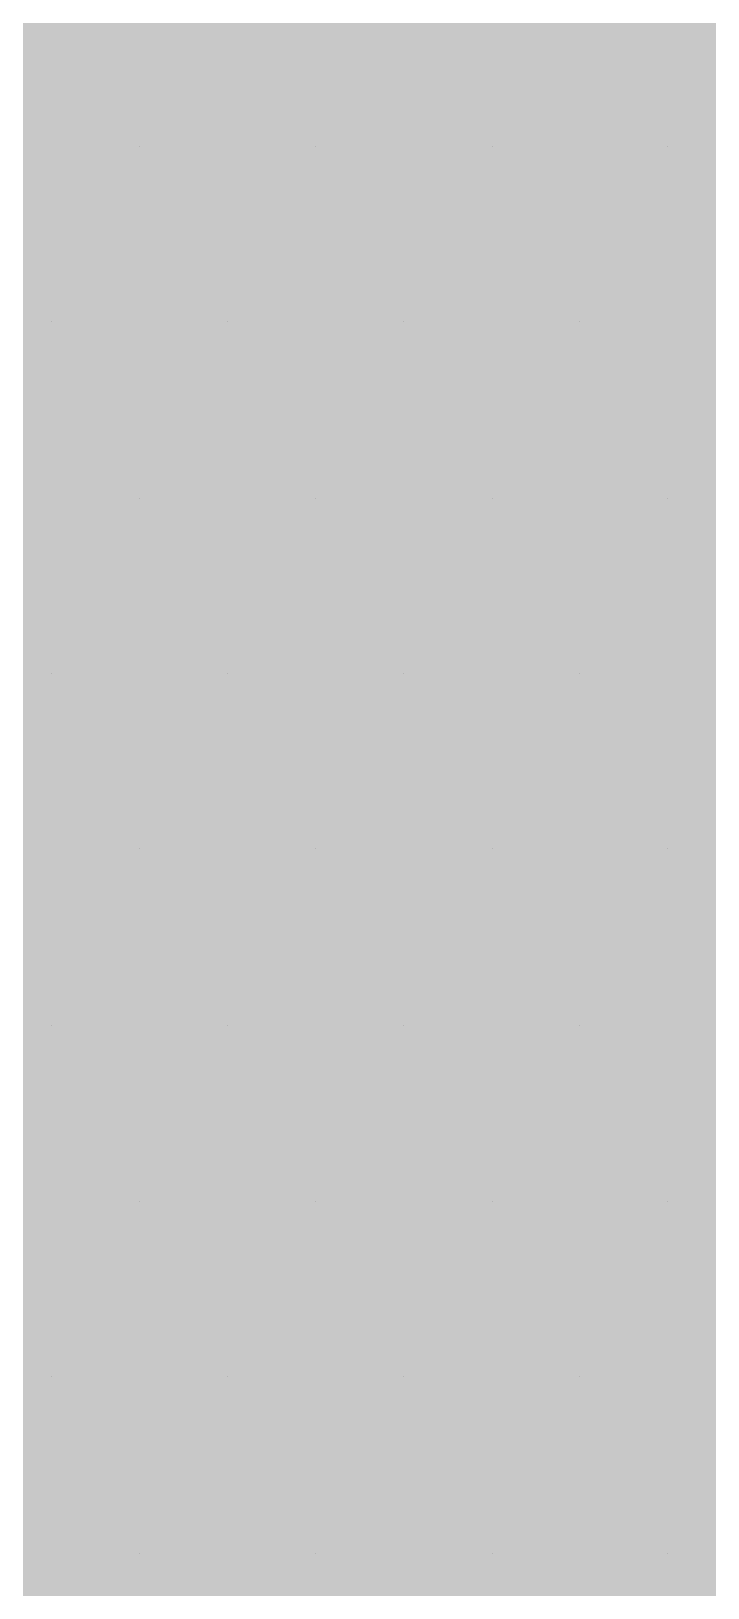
# Paper-space layout 'Layout1' of a CAD drawing. Extents: x -43 to 2298, y -18 to 768.
# Drawn here: x 729.5959 to 729.8078, y 386.3818 to 386.869 of the extents above; entities that cross this region are included whole.
import ezdxf

# ---------------------------------------------------------------- set-up
doc = ezdxf.new("R2010")
doc.units = 0
doc.header["$LTSCALE"] = 2
doc.linetypes.add('CACHEX2', pattern=[0.75, 0.5, -0.25])
doc.layers.add('CARTOUCHE', color=7, linetype='Continuous')
doc.layers.add('LOGO', color=7, linetype='Continuous')

# ---------------------------------------------------------------- blocks, each defined once
blk = doc.blocks.new('A$C715108E3')
at = {"layer": 'LOGO', "color": 131}
for p, q in [((-20.01948, -4.98332), (-20.01948, -4.98332)), ((-19.92746, -4.98332), (-19.92746, -4.98332)), ((-19.83544, -4.98332), (-19.83544, -4.98332)), ((-19.74417, -4.98332), (-19.74417, -4.98332)), ((-20.06521, -5.07477), (-20.06521, -5.07477)), ((-19.97375, -5.07477), (-19.97375, -5.07477)), ((-19.88192, -5.07477), (-19.88192, -5.07477)), ((-19.7899, -5.07477), (-19.7899, -5.07477)), ((-20.01948, -5.16736), (-20.01948, -5.16736)), ((-19.92746, -5.16736), (-19.92746, -5.16736)), ((-19.83544, -5.16736), (-19.83544, -5.16736)), ((-19.74417, -5.16736), (-19.74417, -5.16736)), ((-20.06521, -5.25863), (-20.06521, -5.25863)), ((-19.97375, -5.25863), (-19.97375, -5.25863)), ((-19.88192, -5.25863), (-19.88192, -5.25863)), ((-19.7899, -5.25863), (-19.7899, -5.25863)), ((-20.01948, -5.3499), (-20.01948, -5.3499)), ((-19.92746, -5.3499), (-19.92746, -5.3499)), ((-19.83544, -5.3499), (-19.83544, -5.3499)), ((-19.74417, -5.3499), (-19.74417, -5.3499)), ((-20.06521, -5.44229), (-20.06521, -5.44229)), ((-19.97375, -5.44229), (-19.97375, -5.44229)), ((-19.88192, -5.44229), (-19.88192, -5.44229)), ((-19.7899, -5.44229), (-19.7899, -5.44229)), ((-20.01948, -5.53394), (-20.01948, -5.53394)), ((-19.92746, -5.53394), (-19.92746, -5.53394)), ((-19.83544, -5.53394), (-19.83544, -5.53394)), ((-19.74417, -5.53394), (-19.74417, -5.53394)), ((-20.06521, -5.62502), (-20.06521, -5.62502)), ((-19.97375, -5.62502), (-19.97375, -5.62502)), ((-19.88192, -5.62502), (-19.88192, -5.62502)), ((-19.7899, -5.62502), (-19.7899, -5.62502)), ((-20.01948, -5.71741), (-20.01948, -5.71741)), ((-19.92746, -5.71741), (-19.92746, -5.71741)), ((-19.83544, -5.71741), (-19.83544, -5.71741)), ((-19.74417, -5.71741), (-19.74417, -5.71741))]:
    blk.add_line(p, q, dxfattribs=at)
blk = doc.blocks.new('A$C581E6685')
at = {"layer": 'LOGO', "color": 32, "linetype": 'CACHEX2', "ltscale": 1.5}
blk.add_ellipse((-38.05384, 23.81385), major_axis=(-19.03106, -3.53396), ratio=0.590567, dxfattribs=at)
at = {"layer": 'LOGO', "color": 32}
blk.add_ellipse((-37.61436, 23.84992), major_axis=(-13.57677, -4.28389), ratio=0.791971, dxfattribs=at)
at = {"layer": 'CARTOUCHE'}
blk.add_blockref('A$C715108E3', (-31.67392, 36.3189), dxfattribs=at)
blk = doc.blocks.new('miniLogo')
at = {"layer": 'CARTOUCHE', "true_color": 0xffffff}
h = blk.add_hatch(color=7, dxfattribs=at)
h.dxf.hatch_style = 1
edge = h.paths.add_edge_path()
edge.add_spline(control_points=[(960.74149, 27.42506), (960.74149, 16.5339), (960.74149, 5.64274), (960.74149, 1.80274), (964.58149, 1.80274), (1010.12076, 1.80274), (1055.66003, 1.80274), (1059.50003, 1.80274), (1059.50003, 5.64274), (1059.50003, 16.5339), (1059.50003, 27.42506), (1059.50003, 31.26506), (1055.66003, 31.26506), (1010.12076, 31.26506), (964.58149, 31.26506), (960.74149, 31.26506), (960.74149, 27.42506)], knot_values=[0, 0, 0, 1, 1, 2.570796, 2.570796, 3.570796, 3.570796, 5.141593, 5.141593, 6.141593, 6.141593, 7.712389, 7.712389, 8.712389, 8.712389, 10.283185, 10.283185, 10.283185], weights=[1, 1, 1, 0.707107, 1, 1, 1, 0.707107, 1, 1, 1, 0.707107, 1, 1, 1, 0.707107, 1], degree=2, periodic=0)
at = {"layer": 'CARTOUCHE'}
blk.add_rational_spline([(960.74149, 27.42506), (960.74149, 16.5339), (960.74149, 5.64274), (960.74149, 1.80274), (964.58149, 1.80274), (1010.12076, 1.80274), (1055.66003, 1.80274), (1059.50003, 1.80274), (1059.50003, 5.64274), (1059.50003, 16.5339), (1059.50003, 27.42506), (1059.50003, 31.26506), (1055.66003, 31.26506), (1010.12076, 31.26506), (964.58149, 31.26506), (960.74149, 31.26506), (960.74149, 27.42506)], [1, 1, 1, 0.707106781187, 1, 1, 1, 0.707106781187, 1, 1, 1, 0.707106781187, 1, 1, 1, 0.707106781187, 1], degree=2, knots=[0, 0, 0, 1, 1, 2.570796, 2.570796, 3.570796, 3.570796, 5.141593, 5.141593, 6.141593, 6.141593, 7.712389, 7.712389, 8.712389, 8.712389, 10.283185, 10.283185, 10.283185], dxfattribs=at)
at = {"layer": 'CARTOUCHE', "xscale": 0.6, "yscale": 0.6, "zscale": 0.6}
blk.add_blockref('A$C581E6685', (998.01223, 3.18331), dxfattribs=at)

psp = doc.layouts.get("Layout1")

# ---------------------------------------------------------------- block references
at = {"layer": 'CARTOUCHE'}
psp.add_blockref('miniLogo', (-237.36632, 364.8484), dxfattribs=at)

doc.saveas('drawing.dxf')
